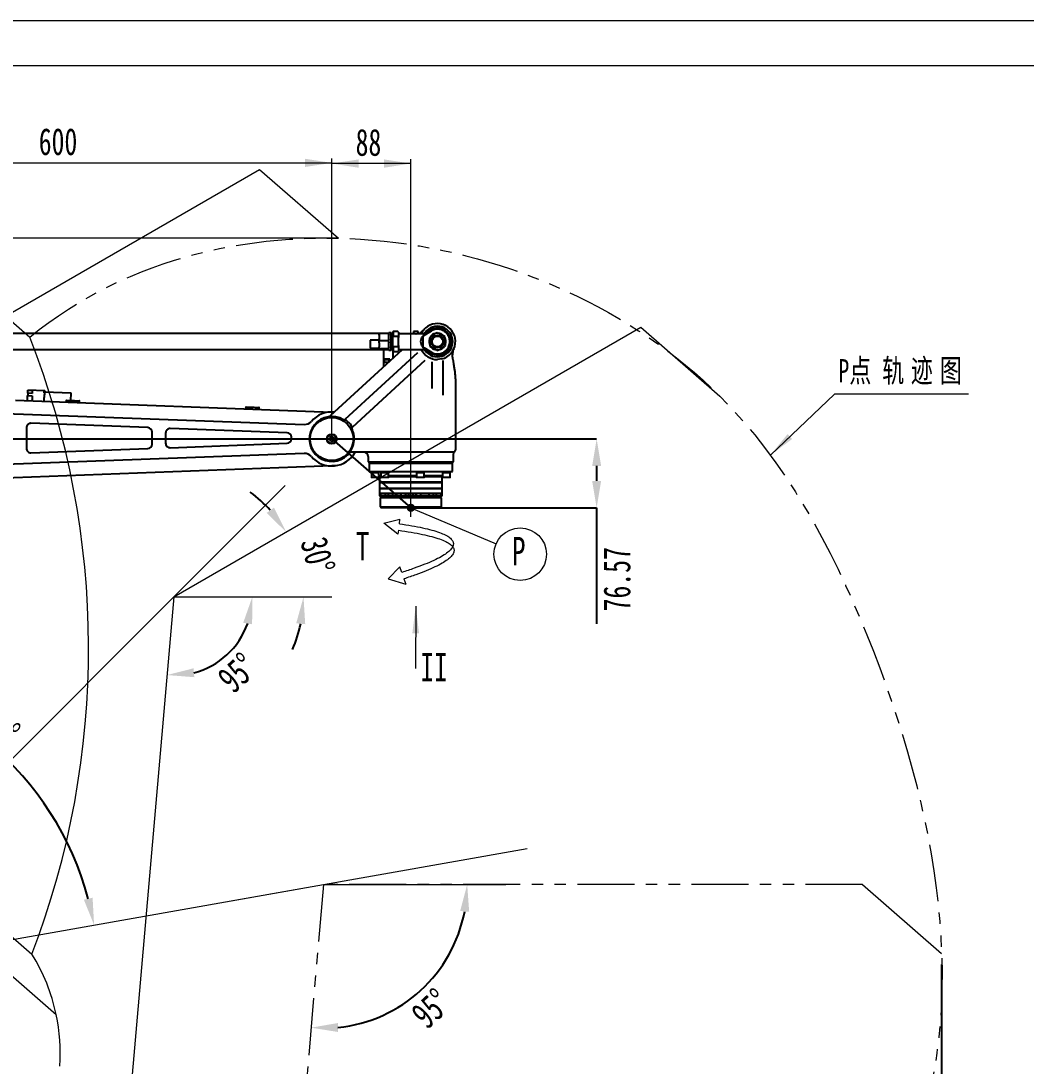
# Model space of a CAD drawing. Header units: millimetres. Extents: x 0 to 420, y 0 to 297.
# Drawn here: x 133.2 to 245.1, y 180.7 to 297 of the extents above; entities that cross this region are included whole.
import ezdxf

# ---------------------------------------------------------------- set-up
doc = ezdxf.new("R2010")
doc.units = ezdxf.units.MM
doc.header["$PDSIZE"] = -1
doc.linetypes.add('PHANTOM', pattern=[12.7, 6.35, -1.27, 1.27, -1.27, 1.27, -1.27])
doc.layers.get('0').update_dxf_attribs({"lineweight": 18})
for name, color, linetype, lineweight in [('双点划线层', 7, 'PHANTOM', 18), ('标注', 7, 'Continuous', 9), ('标注层', 7, 'Continuous', 15), ('细实线层', 7, 'Continuous', 18)]:
    doc.layers.add(name, color=color, linetype=linetype, lineweight=lineweight)
doc.styles.add('SLDTEXTSTYLE6', font='', dxfattribs={"width": 0.7})
doc.styles.get("Standard").update_dxf_attribs({"font": ''})
doc.styles.get('SLDTEXTSTYLE6').set_extended_font_data('宋体')
doc.styles.get('Standard').set_extended_font_data('宋体')
doc.dimstyles.new('2', dxfattribs={"dimscale": 2, "dimtxt": 2.5, "dimasz": 2.5, "dimexe": 1.25, "dimexo": 0.625, "dimtad": 1, "dimtih": 1, "dimtoh": 1, "dimdec": 0, "dimlfac": 10, "dimdsep": 46, "dimtxsty": 'Standard', "dimcen": 2.5, "dimdle": 5, "dimadec": 0, "dimazin": 0, "dimtfac": 1, "dimtdec": 0, "dimtmove": 0, "dimatfit": 3, "dimfxl": 1, "dimtolj": 1, "dimarcsym": 0})
doc.dimstyles.new('SLDDIMSTYLE0', dxfattribs={"dimtxt": 3, "dimasz": 3, "dimexe": 0, "dimexo": 0.0625, "dimgap": 0.75, "dimtad": 1, "dimdec": 4, "dimlfac": 10, "dimzin": 12, "dimdsep": 46, "dimtxsty": 'SLDTEXTSTYLE6', "dimcen": 0.09, "dimdle": 6, "dimazin": 3, "dimtfac": 1, "dimtdec": 3, "dimtofl": 0, "dimtmove": 0, "dimatfit": 3, "dimfxl": 1, "dimfrac": 2, "dimtolj": 1, "dimarcsym": 0})
doc.dimstyles.new('SLDDIMSTYLE1', dxfattribs={"dimtxt": 3, "dimasz": 3, "dimexe": 0, "dimexo": 0.0625, "dimgap": 0.75, "dimtad": 1, "dimdec": 4, "dimlfac": 10, "dimzin": 12, "dimdsep": 46, "dimtxsty": 'SLDTEXTSTYLE6', "dimcen": 0.09, "dimdle": 6, "dimazin": 3, "dimtfac": 1, "dimtdec": 3, "dimtofl": 0, "dimtmove": 0, "dimatfit": 3, "dimfxl": 1, "dimfrac": 2, "dimtolj": 1, "dimarcsym": 0})
doc.dimstyles.new('SLDDIMSTYLE2', dxfattribs={"dimtxt": 3, "dimasz": 3, "dimexe": 0, "dimexo": 0.0625, "dimgap": 0.75, "dimtad": 1, "dimlfac": 10, "dimrnd": 1e-09, "dimzin": 12, "dimdsep": 46, "dimtxsty": 'SLDTEXTSTYLE6', "dimcen": 0.09, "dimdle": 6, "dimadec": 0, "dimazin": 3, "dimtfac": 1, "dimtdec": 3, "dimtofl": 0, "dimtmove": 0, "dimatfit": 3, "dimfxl": 1, "dimfrac": 2, "dimtolj": 1, "dimarcsym": 0})
doc.dimstyles.new('SLDDIMSTYLE3', dxfattribs={"dimtxt": 3, "dimasz": 3, "dimexe": 0, "dimexo": 0.0625, "dimgap": 0.75, "dimtad": 1, "dimdec": 1, "dimlfac": 10, "dimrnd": 1e-09, "dimzin": 12, "dimdsep": 46, "dimtxsty": 'SLDTEXTSTYLE6', "dimcen": 0.09, "dimdle": 6, "dimadec": 0, "dimazin": 3, "dimtfac": 1, "dimtdec": 3, "dimtofl": 0, "dimtmove": 0, "dimatfit": 3, "dimfxl": 1, "dimfrac": 2, "dimtolj": 1, "dimarcsym": 0})
doc.dimstyles.new('SLDDIMSTYLE5', dxfattribs={"dimtxt": 3, "dimasz": 3, "dimexe": 0, "dimexo": 0.0625, "dimgap": 0.75, "dimtad": 1, "dimdec": 6, "dimlfac": 10, "dimrnd": 1e-09, "dimzin": 12, "dimdsep": 46, "dimtxsty": 'SLDTEXTSTYLE6', "dimcen": 0.09, "dimdle": 6, "dimadec": 0, "dimazin": 3, "dimtfac": 1, "dimtdec": 3, "dimtofl": 0, "dimtmove": 0, "dimatfit": 3, "dimfxl": 1, "dimfrac": 2, "dimtolj": 1, "dimarcsym": 0})

# ---------------------------------------------------------------- blocks, each defined once
blk = doc.blocks.new('*X5')
at = {"linetype": 'Continuous', "transparency": 16777216}
for points in [[(110.74, 214.68), (110.8, 215.68), (107.78, 215.36)], [(123.45, 210.43), (122.79, 209.69), (125.37, 208.07)]]:
    blk.add_hatch(color=0, dxfattribs=at).paths.add_polyline_path(points, flags=0)
at = {"color": 0, "linetype": 'Continuous', "lineweight": -2, "transparency": 16777216}
blk.add_arc((107.78, 190.48), 24.88, 51.9128, 83.0872, dxfattribs=at)
at = {"color": 0, "linetype": 'Continuous', "lineweight": 0, "transparency": 16777216, "insert": (116.47, 217.87), "char_height": 3, "width": 9.7819, "attachment_point": 1, "rotation": 337.5, "style": 'SLDTEXTSTYLE6'}
blk.add_mtext('45%%D', dxfattribs=at)
blk = doc.blocks.new('*X6')
at = {"linetype": 'Continuous', "transparency": 16777216}
for points in [[(161.34, 242.84), (160.53, 242.25), (162.7, 240.12)], [(163.82, 229.97), (164.82, 229.87), (164.63, 232.9)]]:
    blk.add_hatch(color=0, dxfattribs=at).paths.add_polyline_path(points, flags=0)
at = {"color": 0, "linetype": 'Continuous', "lineweight": -2, "transparency": 16777216}
for start, end in [(41.9337, 53.8675), (336.1325, 348.0663)]:
    blk.add_arc((150.2, 232.9), 14.43, start, end, dxfattribs=at)
at = {"color": 0, "linetype": 'Continuous', "lineweight": 0, "transparency": 16777216, "insert": (167.17, 239.81), "char_height": 3, "width": 8.1153, "attachment_point": 1, "rotation": 285, "style": 'SLDTEXTSTYLE6'}
blk.add_mtext('30%%D', dxfattribs=at)
blk = doc.blocks.new('*X7')
at = {"linetype": 'Continuous', "transparency": 16777216}
for points in [[(157.92, 230.03), (158.91, 229.86), (158.93, 232.9)], [(152.47, 223.97), (152.39, 224.96), (149.44, 224.21)]]:
    blk.add_hatch(color=0, dxfattribs=at).paths.add_polyline_path(points, flags=0)
at = {"color": 0, "linetype": 'Continuous', "lineweight": -2, "transparency": 16777216}
blk.add_arc((150.2, 232.9), 8.73, 284.7897, 340.2103, dxfattribs=at)
at = {"color": 0, "linetype": 'Continuous', "lineweight": 0, "transparency": 16777216, "insert": (154.8, 224.26), "char_height": 3, "width": 10.1045, "attachment_point": 1, "rotation": 42.5, "style": 'SLDTEXTSTYLE6'}
blk.add_mtext('95%%D', dxfattribs=at)
blk = doc.blocks.new('*X8')
at = {"linetype": 'Continuous', "transparency": 16777216}
for points in [[(196.76, 247.48), (197.76, 247.48), (197.26, 250.48)], [(196.76, 245.82), (197.76, 245.82), (197.26, 242.82)]]:
    blk.add_hatch(color=0, dxfattribs=at).paths.add_polyline_path(points, flags=0)
at = {"color": 0, "linetype": 'Continuous', "lineweight": -2, "transparency": 16777216}
for p, q in [((167.84, 250.48), (197.26, 250.48)), ((197.26, 247.48), (197.26, 245.82)), ((176.64, 242.82), (197.26, 242.82)), ((197.26, 242.82), (197.26, 229.92))]:
    blk.add_line(p, q, dxfattribs=at)
at = {"color": 0, "linetype": 'Continuous', "lineweight": 0, "transparency": 16777216, "insert": (198.01, 234.87), "char_height": 3, "width": 14.2894, "attachment_point": 2, "rotation": 90, "style": 'SLDTEXTSTYLE6'}
blk.add_mtext('76.57', dxfattribs=at)
blk = doc.blocks.new('*X9')
at = {"linetype": 'Continuous', "transparency": 16777216}
for points in [[(110.75, 223.91), (110.79, 224.9), (107.78, 224.54)], [(141.15, 199.43), (140.18, 199.21), (141.32, 196.39)]]:
    blk.add_hatch(color=0, dxfattribs=at).paths.add_polyline_path(points, flags=0)
at = {"color": 0, "linetype": 'Continuous', "lineweight": -2, "transparency": 16777216}
blk.add_arc((107.78, 190.48), 34.06, 15.0484, 84.9516, dxfattribs=at)
at = {"color": 0, "linetype": 'Continuous', "lineweight": 0, "transparency": 16777216, "insert": (130.34, 220.9), "char_height": 3, "width": 10.1259, "attachment_point": 1, "rotation": 320, "style": 'SLDTEXTSTYLE6'}
blk.add_mtext('80%%D', dxfattribs=at)
blk = doc.blocks.new('*X10')
at = {"linetype": 'Continuous', "transparency": 16777216}
for points in [[(182.07, 197.96), (183.07, 197.86), (182.85, 200.9)], [(168.47, 184.49), (168.47, 185.49), (165.47, 184.97)]]:
    blk.add_hatch(color=0, dxfattribs=at).paths.add_polyline_path(points, flags=0)
at = {"color": 0, "linetype": 'Continuous', "lineweight": -2, "transparency": 16777216}
blk.add_arc((166.86, 200.9), 15.99, 275.7682, 349.2318, dxfattribs=at)
at = {"color": 0, "linetype": 'Continuous', "lineweight": 0, "transparency": 16777216, "insert": (176.36, 186.9), "char_height": 3, "width": 10.1045, "attachment_point": 1, "rotation": 42.5, "style": 'SLDTEXTSTYLE6'}
blk.add_mtext('95%%D', dxfattribs=at)
blk = doc.blocks.new('*X12')
at = {"layer": '标注层', "transparency": 16777216}
for points in [[(55, 272.82), (54.54, 269.82), (55.47, 269.82)], [(55, 129.83), (55.47, 132.83), (54.54, 132.83)]]:
    blk.add_hatch(color=256, dxfattribs=at).paths.add_polyline_path(points, flags=0)
for p, q in [((168.54, 272.82), (54.5, 272.82)), ((55, 272.82), (55, 129.83)), ((72.28, 129.83), (54.5, 129.83))]:
    blk.add_line(p, q, dxfattribs=at)
at = {"layer": '标注层', "transparency": 16777216, "insert": (51.14, 196.09), "char_height": 3, "width": 17.0112, "attachment_point": 1, "rotation": 90, "style": 'SLDTEXTSTYLE6'}
blk.add_mtext('1429.9', dxfattribs=at)
blk = doc.blocks.new('*X13')
at = {"layer": '标注层', "transparency": 16777216}
for points in [[(107.78, 281.2), (110.78, 280.74), (110.78, 281.66)], [(167.78, 281.2), (164.78, 281.66), (164.78, 280.74)]]:
    blk.add_hatch(color=256, dxfattribs=at).paths.add_polyline_path(points, flags=0)
for p, q in [((107.78, 250.48), (107.78, 281.7)), ((167.78, 250.48), (167.78, 281.7)), ((107.78, 281.2), (167.78, 281.2))]:
    blk.add_line(p, q, dxfattribs=at)
at = {"layer": '标注层', "transparency": 16777216, "insert": (135.16, 285.07), "char_height": 3, "width": 8.4235, "attachment_point": 1, "style": 'SLDTEXTSTYLE6'}
blk.add_mtext('600', dxfattribs=at)
blk = doc.blocks.new('*X18')
at = {"layer": '标注层', "transparency": 16777216}
for points in [[(167.78, 281.13), (170.78, 280.66), (170.78, 281.59)], [(176.58, 281.13), (173.58, 281.59), (173.58, 280.66)]]:
    blk.add_hatch(color=256, dxfattribs=at).paths.add_polyline_path(points, flags=0)
for p, q in [((167.78, 250.48), (167.78, 281.63)), ((176.58, 245.42), (176.58, 281.63)), ((176.58, 281.13), (167.78, 281.13))]:
    blk.add_line(p, q, dxfattribs=at)
at = {"layer": '标注层', "transparency": 16777216, "insert": (170.43, 284.99), "char_height": 3, "width": 5.3966, "attachment_point": 1, "style": 'SLDTEXTSTYLE6'}
blk.add_mtext('88', dxfattribs=at)
blk = doc.blocks.new('SW_NOTE_0')
at = {"layer": '标注层', "color": 0}
blk.add_circle((2.69, -1.14), 2.92, dxfattribs=at)
at = {"layer": '标注层', "color": 0, "insert": (2.53, 0.78), "char_height": 3.17, "width": 2.7812, "attachment_point": 2, "style": 'SLDTEXTSTYLE6'}
blk.add_mtext('P', dxfattribs=at)
blk = doc.blocks.new('*X20')
at = {"linetype": 'Continuous', "lineweight": 0}
h = blk.add_hatch(color=0, dxfattribs=at)
edge = h.paths.add_edge_path(flags=0)
edge.add_arc((-9.48, 4.02), 0.462, 0, 360)
at = {"color": 0, "linetype": 'Continuous', "lineweight": 0}
for p in [(-9.48, 4.02), (0, 0)]:
    blk.add_line(p, (0, 0), dxfattribs=at)
blk = doc.blocks.new('SW_NOTE_1')
at = {"layer": '标注层', "color": 0, "insert": (0.53, 1.74), "char_height": 3.175, "width": 5.1651, "attachment_point": 1, "style": 'SLDTEXTSTYLE6'}
blk.add_mtext('II', dxfattribs=at)
blk = doc.blocks.new('*X22')
at = {"linetype": 'Continuous', "lineweight": 0}
blk.add_hatch(color=0, dxfattribs=at).paths.add_polyline_path([(0.01, 6.93), (0.38, 3.93), (-0.37, 3.93)], flags=0)
at = {"color": 0, "linetype": 'Continuous', "lineweight": 0}
for p in [(0.01, 6.93), (0, 0)]:
    blk.add_line(p, (0, 0), dxfattribs=at)
blk = doc.blocks.new('*X23')
at = {"layer": '标注层', "linetype": 'Continuous'}
blk.add_hatch(color=0, dxfattribs=at).paths.add_polyline_path([(-7.13, -6.79), (-5.21, -4.45), (-4.7, -4.99)], flags=0)
at = {"layer": '标注层', "color": 0, "linetype": 'Continuous'}
blk.add_line((-7.13, -6.79), (0, 0), dxfattribs=at)
at = {"layer": '标注层', "color": 0}
blk.add_line((0, 0), (0, 0), dxfattribs=at)
blk = doc.blocks.new('*X41')
at = {"layer": '标注层', "transparency": 16777216}
for points in [[(95.28, 119.71), (95.28, 118.04), (90.28, 118.88)], [(230.66, 119.71), (230.66, 118.04), (235.66, 118.88)]]:
    blk.add_hatch(color=0, dxfattribs=at).paths.add_polyline_path(points, flags=0)
at = {"layer": '标注层', "color": 0, "lineweight": -2, "transparency": 16777216}
for p, q in [((235.66, 191.99), (235.66, 116.38)), ((90.28, 173.43), (90.28, 116.38)), ((95.28, 118.88), (230.66, 118.88))]:
    blk.add_line(p, q, dxfattribs=at)
at = {"layer": '标注层', "color": 0, "transparency": 16777216, "insert": (162.97, 122.63), "char_height": 5, "width": 40.5028, "attachment_point": 5}
blk.add_mtext('1453.9', dxfattribs=at)

msp = doc.modelspace()

# ---------------------------------------------------------------- linework, layer by layer
at = {"color": 7, "linetype": 'Continuous', "lineweight": 0}
for p, q in [((150.20156471, 232.9044467), (202.1632117, 262.90451757)), ((202.1632117, 262.90451757), (210.9632117, 255.24741957)), ((176.57515784, 241.82094183), (176.57515784, 245.42094183)), ((150.20156471, 232.9044467), (162.58611949, 245.28900147)), ((173.56683024, 241.10319292), (175.3683883, 241.53965496)), ((175.14564811, 239.87029583), (173.56683024, 241.10319292)), ((175.2957861, 241.04214518), (175.3683883, 241.53965496)), ((175.19886669, 240.31378399), (175.14564811, 239.87029583)), ((175.3683883, 236.2466616), (174.04317938, 234.91319831)), ((175.5720647, 235.62406195), (175.3683883, 236.2466616)), ((174.04317938, 234.91319831), (176.01307278, 234.33995018)), ((175.80385945, 234.91319831), (176.01307278, 234.33995018)), ((107.77515784, 190.47803983), (150.20156471, 232.9044467)), ((150.20156471, 232.9044467), (145.27999093, 176.65060098)), ((150.20156471, 232.9044467), (167.77515784, 232.9044467)), ((156.36248434, 199.04529641), (189.52710198, 204.8931133)), ((107.77515784, 190.47803983), (166.86362302, 200.89693049)), ((125.59569618, 200.8053089), (134.39569618, 193.14821089)), ((166.86362302, 200.89693049), (187.1513964, 200.89693049)), ((128.29638446, 194.09643308), (137.09638446, 186.43933508))]:
    msp.add_line(p, q, dxfattribs=at)
at = {"color": 161, "linetype": 'Continuous', "lineweight": 25, "true_color": 0x67adff}
for p, q in [((173.04017082, 262.22168397), (126.04016796, 262.22168397)), ((173.06736246, 262.23297309), (173.04017082, 262.20803451)), ((173.04017082, 262.22168397), (173.04017082, 261.47843789)), ((173.04017082, 262.02093553), (173.04017082, 262.20803451)), ((174.09297362, 262.23297309), (173.06736246, 262.23297309)), ((174.09297362, 262.23297309), (174.12016526, 262.02093553)), ((174.37017098, 262.29667853), (174.12016526, 262.29667853)), ((174.12016526, 260.34667682), (174.12016526, 262.29667853)), ((174.37017098, 260.34667682), (174.37017098, 262.29667853)), ((174.54084888, 261.92168187), (174.37017098, 261.92168187)), ((174.59085122, 262.4209423), (174.54084888, 262.37094592)), ((174.54084888, 262.37094592), (174.54084888, 261.76815223)), ((174.54084888, 261.76815223), (174.59085122, 261.87546443)), ((174.54084888, 261.76815223), (174.54084888, 260.87372493)), ((175.14084712, 262.4209423), (174.59085122, 262.4209423)), ((174.59085122, 262.4209423), (174.59085122, 261.87546443)), ((175.14084712, 261.87546443), (174.59085122, 261.87546443)), ((175.19084946, 262.37094592), (175.19084946, 261.76815223)), ((175.19084946, 260.87372493), (175.19084946, 261.76815223)), ((176.89086333, 262.19594668), (175.24084583, 262.19594668)), ((176.89085141, 262.44594049), (176.89085141, 262.19593476)), ((177.14085117, 262.44594049), (176.89085141, 262.44594049)), ((177.39085093, 262.44594049), (177.14085117, 262.44594049)), ((177.86975041, 262.19594668), (177.38742963, 262.19594668)), ((177.39085093, 262.19496917), (177.39085093, 262.44594049)), ((177.94084683, 261.96952056), (177.86975041, 261.88241433)), ((178.00438539, 262.00100373), (177.94084683, 261.96952056)), ((177.94084683, 260.6723566), (177.94084683, 261.96952056)), ((178.86765734, 262.66139935), (178.00438539, 262.22784709)), ((178.00438539, 262.00100373), (178.86765734, 262.51961183)), ((178.08734909, 262.69995164), (178.10763255, 262.71990727)), ((178.10763255, 262.71990727), (178.18548814, 262.79164742)), ((178.63674894, 261.75176095), (178.65728274, 261.49213504)), ((178.85133162, 261.89935397), (179.24732104, 262.17173528)), ((179.46190372, 262.3193283), (179.24732104, 262.17173528)), ((179.69701425, 262.20729541), (180.13088838, 262.00053882)), ((180.3659989, 261.88850593), (180.13088838, 262.00053882)), ((172.04016582, 261.47843789), (172.04016582, 260.56616496)), ((173.04017082, 261.47843789), (172.04016582, 261.47843789)), ((172.04016582, 260.56616496), (173.04017082, 260.56616496)), ((173.06736246, 261.41759347), (173.04017082, 261.62963103)), ((173.04017082, 261.1806054), (173.04017082, 261.62963103)), ((173.04017082, 261.1806054), (173.04017082, 260.7432742)), ((173.06736246, 260.50629806), (173.04017082, 260.7432742)), ((173.04017082, 260.48135947), (173.04017082, 260.7432742)), ((173.04017082, 260.56616496), (173.04017082, 260.4216833)), ((174.09297362, 261.41759347), (173.06736246, 261.41759347)), ((174.09297362, 261.41759347), (174.12016526, 261.1806054)), ((174.37017098, 260.7216854), (174.54084888, 260.7216854)), ((174.59085122, 260.76641273), (174.54084888, 260.87372493)), ((174.54084888, 260.87372493), (174.54084888, 260.27094316)), ((174.59085122, 260.76641273), (175.14084712, 260.76641273)), ((174.59085122, 260.76641273), (174.59085122, 260.22094678)), ((175.19084946, 260.87372493), (175.19084946, 260.27094316)), ((177.86975041, 260.75947474), (177.94084683, 260.6723566)), ((177.94084683, 260.6723566), (178.00438539, 260.64088534)), ((178.00438539, 260.64088534), (178.86765734, 260.12226533)), ((178.69516746, 261.01300906), (178.65728274, 261.49213504)), ((178.7156953, 260.75338315), (178.95080582, 260.64135026)), ((179.38468591, 260.43459367), (178.95080582, 260.64135026)), ((180.23036257, 260.74252318), (179.83437911, 260.4701538)), ((180.3865327, 261.62886809), (180.42441741, 261.14975404)), ((180.44494525, 260.89011621), (180.42441741, 261.14975404)), ((126.04016796, 260.4216833), (173.04017082, 260.4216833)), ((167.63924495, 253.07256173), (175.64014331, 260.44594239)), ((169.26485435, 252.66683291), (177.33702198, 260.10589789)), ((173.06736246, 260.41038226), (173.04017082, 260.43533277)), ((174.09297362, 260.50629806), (173.06736246, 260.50629806)), ((174.09297362, 260.41038226), (173.06736246, 260.41038226)), ((173.57515827, 259.37093686), (173.57515827, 260.41038226)), ((173.7751557, 259.37093686), (173.57515827, 259.37093686)), ((173.57515827, 259.02093839), (173.57515827, 259.37093686)), ((174.17515651, 259.37093686), (173.7751557, 259.37093686)), ((174.09297362, 260.50629806), (174.12016526, 260.48135947)), ((174.12016526, 260.34667682), (174.37017098, 260.34667682)), ((174.22515884, 259.37093686), (174.17515651, 259.37093686)), ((174.22515884, 259.37093686), (174.22515884, 259.14193582)), ((174.54084888, 260.27094316), (174.59085122, 260.22094678)), ((174.57515732, 260.23663472), (174.57515732, 259.46448039)), ((174.59085122, 260.22094678), (175.14084712, 260.22094678)), ((175.24084583, 260.44594239), (177.86975041, 260.44594239)), ((178.00438539, 260.41403007), (178.86765734, 259.98048972)), ((180.01551167, 259.37808942), (179.54085008, 259.31736421)), ((179.61979643, 260.32256078), (179.83437911, 260.4701538)), ((178.15023795, 259.22346305), (170.07807032, 251.78439807)), ((173.62516061, 259.02093839), (173.57515827, 259.02093839)), ((173.57515827, 258.54292106), (173.57515827, 258.97094201)), ((173.7751557, 258.97094201), (173.57515827, 258.97094201)), ((173.62516061, 259.27094411), (173.62516061, 258.97094201)), ((174.17515651, 259.27094411), (173.62516061, 259.27094411)), ((174.03960958, 258.97094201), (173.7751557, 258.97094201)), ((174.17515651, 259.09586143), (174.17515651, 259.27094411)), ((178.94084588, 256.09272908), (178.94084588, 259.06362723)), ((180.14084831, 259.2086811), (180.14084831, 255.36561202)), ((181.54084817, 257.16341924), (181.54084817, 249.2159028)), ((133.93275872, 255.57525348), (133.94484356, 255.90002727)), ((133.94530848, 255.9125204), (133.94484356, 255.90002727)), ((133.94484356, 255.90002727), (134.44449738, 255.88144254)), ((135.84399358, 255.84187697), (133.94530848, 255.9125204)), ((132.55255357, 254.78853177), (167.76622668, 253.47837399)), ((133.90162126, 254.73833274), (133.92299846, 255.31293344)), ((133.92299846, 255.31293344), (134.42265228, 255.29434871)), ((134.43241254, 255.55666875), (133.93275872, 255.57525348)), ((135.83046928, 255.47840785), (135.83934442, 255.71696948)), ((135.83934442, 255.71696948), (138.71235684, 255.61007451)), ((138.20422426, 254.72835492), (138.20050493, 254.62842177)), ((138.73641029, 255.58415841), (138.70573774, 254.75973081)), ((116.10456542, 253.89944505), (164.70885411, 252.09108781)), ((139.69946936, 254.57265567), (139.70318571, 254.67258882)), ((158.19039479, 253.98475121), (158.18667546, 253.88481807)), ((159.68564287, 253.82905196), (159.68935624, 253.92898511)), ((133.77515808, 251.72236156), (133.77515808, 249.43385314)), ((147.29374782, 251.7383356), (134.29374829, 252.22201537)), ((147.77515665, 249.91753291), (147.77515665, 251.23868178)), ((162.79374495, 251.16164874), (149.79374543, 251.64532851)), ((107.77515784, 250.47803983), (167.77515784, 250.47803983)), ((149.27515522, 251.1456747), (149.27515522, 250.01055192)), ((163.27515975, 250.49421977), (163.27515975, 250.66199492)), ((167.54840747, 250.65233897), (167.51083866, 250.3688116)), ((167.51083866, 250.3688116), (167.73758665, 250.1945157)), ((167.81272427, 250.76155852), (167.54840747, 250.65233897)), ((167.73758665, 250.1945157), (168.00190941, 250.30374717)), ((167.77515784, 250.47803983), (176.57515784, 242.82094183)), ((168.03947822, 250.58726262), (167.81272427, 250.76155852)), ((168.00190941, 250.30374717), (168.03947822, 250.58726262)), ((134.29374829, 248.93419932), (147.29374782, 249.4178791)), ((149.79374543, 249.5108981), (162.79374495, 249.99456595)), ((179.54085008, 249.01590537), (169.90289823, 249.01590537)), ((181.34085074, 249.01590537), (179.54085008, 249.01590537)), ((164.70885411, 248.86499833), (116.10456542, 247.05662917)), ((171.82515994, 248.51589393), (171.82515994, 247.9209442)), ((171.82515994, 247.9209442), (171.92515865, 247.82093953)), ((171.82515994, 247.9209442), (176.57515541, 247.9209442)), ((171.97515503, 247.82093953), (171.92515865, 247.77094316)), ((176.57515541, 247.82093953), (171.92515865, 247.82093953)), ((171.92515865, 247.77094316), (171.92515865, 246.87093686)), ((171.92515865, 247.77094316), (181.22515813, 247.77094316)), ((176.57515541, 247.9209442), (181.32515684, 247.9209442)), ((181.22515813, 247.82093953), (176.57515541, 247.82093953)), ((181.22515813, 247.77094316), (181.17515579, 247.82093953)), ((181.22515813, 247.82093953), (181.32515684, 247.9209442)), ((181.22515813, 246.87093686), (181.22515813, 247.77094316)), ((181.32515684, 247.9209442), (181.32515684, 248.7013955)), ((167.76622668, 247.47771214), (117.55905584, 245.60970258)), ((168.19015876, 247.47803401), (167.77515546, 247.47803401)), ((168.20016042, 247.48803567), (168.20016042, 247.50830125)), ((171.92515865, 246.87093686), (171.97515503, 246.82094049)), ((171.92515865, 246.87093686), (181.22515813, 246.87093686)), ((173.32246438, 246.82094049), (171.97515503, 246.82094049)), ((172.18986288, 246.69743966), (172.18986288, 246.2074418)), ((172.97516004, 246.69743966), (172.18986288, 246.69743966)), ((172.23467365, 246.82094049), (172.23467365, 246.69743966)), ((172.97516004, 246.78094577), (172.97516004, 246.42094563)), ((173.25102225, 246.69743966), (173.25102225, 246.2074418)), ((174.10102025, 246.69743966), (173.25102225, 246.69743966)), ((173.29583302, 246.82094049), (173.29583302, 246.69743966)), ((181.17515579, 246.82094049), (173.32246438, 246.82094049)), ((174.05620948, 246.69743966), (174.05620948, 246.82094049)), ((174.10102025, 246.2074418), (174.10102025, 246.69743966)), ((177.21131578, 246.69743966), (177.21131578, 246.2074418)), ((178.06131378, 246.69743966), (177.21131578, 246.69743966)), ((177.25612656, 246.82094049), (177.25612656, 246.69743966)), ((178.01650301, 246.69743966), (178.01650301, 246.82094049)), ((178.06131378, 246.2074418), (178.06131378, 246.69743966)), ((180.1104559, 246.69743966), (180.1104559, 246.2074418)), ((180.9604539, 246.69743966), (180.1104559, 246.69743966)), ((180.15526668, 246.82094049), (180.15526668, 246.69743966)), ((180.91564313, 246.69743966), (180.91564313, 246.82094049)), ((180.9604539, 246.2074418), (180.9604539, 246.69743966)), ((181.17515579, 246.82094049), (181.22515813, 246.87093686)), ((173.02985922, 246.19744014), (172.19986454, 246.19744014)), ((172.97516004, 246.42094563), (173.07515875, 246.32094096)), ((172.97516004, 246.42094563), (173.25102225, 246.42094563)), ((173.03986088, 246.2074418), (173.03986088, 246.35623883)), ((173.07515875, 246.32094096), (173.07515875, 245.70094537)), ((173.07515875, 246.32094096), (173.25102225, 246.32094096)), ((173.07515875, 245.70094537), (173.10515777, 245.67094039)), ((173.07515875, 245.70094537), (180.07515803, 245.70094537)), ((173.10515777, 245.67094039), (173.07515875, 245.64094733)), ((173.07515875, 245.64094733), (173.07515875, 245.01344155)), ((173.07515875, 245.64094733), (180.07515803, 245.64094733)), ((173.10515777, 245.67094039), (180.04515902, 245.67094039)), ((173.31661716, 246.19744014), (173.26101795, 246.19744014)), ((174.09101859, 246.19744014), (173.31661716, 246.19744014)), ((174.10102025, 246.42094563), (177.21131578, 246.42094563)), ((174.10102025, 246.32094096), (177.21131578, 246.32094096)), ((177.63631478, 246.19744014), (177.22131744, 246.19744014)), ((178.05131808, 246.19744014), (177.63631478, 246.19744014)), ((178.06131378, 246.42094563), (180.1104559, 246.42094563)), ((178.06131378, 246.32094096), (180.07515803, 246.32094096)), ((180.04515902, 245.67094039), (180.07515803, 245.70094537)), ((180.07515803, 245.64094733), (180.04515902, 245.67094039)), ((180.07515803, 246.32094096), (180.1104559, 246.35623883)), ((180.07515803, 245.70094537), (180.07515803, 246.32094096)), ((180.07515803, 245.01344155), (180.07515803, 245.64094733)), ((180.89485303, 246.19744014), (180.1204516, 246.19744014)), ((180.95045224, 246.19744014), (180.89485303, 246.19744014)), ((173.07515875, 245.01344155), (173.10515777, 244.98343657)), ((173.07515875, 245.01344155), (180.07515803, 245.01344155)), ((173.10515777, 244.98343657), (173.07515875, 244.95344352)), ((173.07515875, 244.95344352), (173.07515875, 244.45594739)), ((173.07515875, 244.95344352), (180.07515803, 244.95344352)), ((173.07515875, 244.45594739), (173.1101586, 244.42094754)), ((173.07515875, 244.45594739), (180.07515803, 244.45594739)), ((173.10015694, 244.42094754), (173.10015694, 244.14093684)), ((173.11099902, 244.42094754), (173.10015694, 244.42094754)), ((173.10515777, 244.98343657), (180.04515902, 244.98343657)), ((173.11099902, 244.42094754), (173.20925132, 244.42094754)), ((173.20919767, 244.42094754), (173.20919767, 244.14093684)), ((173.2488288, 244.42094754), (173.20925132, 244.42094754)), ((173.2488288, 244.42094754), (174.07156363, 244.42094754)), ((173.75919357, 244.14093684), (173.75919357, 244.42094754)), ((174.03741613, 244.42094754), (174.03741613, 244.14093684)), ((174.17969838, 244.42094754), (174.07156363, 244.42094754)), ((174.17969838, 244.42094754), (175.60471431, 244.42094754)), ((174.58741799, 244.14093684), (174.58741799, 244.42094754)), ((174.72711936, 244.42094754), (174.72930685, 244.419672)), ((175.195743, 244.42094754), (175.19793645, 244.419672)), ((175.471939, 244.42094754), (175.471939, 244.14093684)), ((175.75242654, 244.42094754), (175.60471431, 244.42094754)), ((175.75242654, 244.42094754), (176.49869457, 244.42094754)), ((176.0219349, 244.14093684), (176.0219349, 244.42094754)), ((176.30015746, 244.42094754), (176.30015746, 244.14093684)), ((176.65162221, 244.42094754), (176.49869457, 244.42094754)), ((176.65162221, 244.42094754), (177.39789024, 244.42094754)), ((176.85015932, 244.14093684), (176.85015932, 244.42094754)), ((177.12837592, 244.42094754), (177.12837592, 244.14093684)), ((177.54560247, 244.42094754), (177.39789024, 244.42094754)), ((177.54560247, 244.42094754), (178.9706184, 244.42094754)), ((177.67837778, 244.14093684), (177.67837778, 244.42094754)), ((177.95238033, 244.419672), (177.95456782, 244.42094754)), ((178.42100993, 244.419672), (178.42319742, 244.42094754)), ((178.56289879, 244.42094754), (178.56289879, 244.14093684)), ((179.07875315, 244.42094754), (178.9706184, 244.42094754)), ((179.07875315, 244.42094754), (179.90148798, 244.42094754)), ((179.11290065, 244.14093684), (179.11290065, 244.42094754)), ((179.39112321, 244.42094754), (179.39112321, 244.14093684)), ((179.94106546, 244.42094754), (179.90148798, 244.42094754)), ((179.94106546, 244.42094754), (180.0393118, 244.42094754)), ((179.94111911, 244.14093684), (179.94111911, 244.42094754)), ((180.05015985, 244.42094754), (180.0393118, 244.42094754)), ((180.04015819, 244.42094754), (180.07515803, 244.45594739)), ((180.04515902, 244.98343657), (180.07515803, 245.01344155)), ((180.07515803, 244.95344352), (180.04515902, 244.98343657)), ((180.05015985, 244.14093684), (180.05015985, 244.42094754)), ((180.07515803, 244.45594739), (180.07515803, 244.95344352)), ((173.10015694, 244.14093684), (173.12016026, 244.12094544)), ((173.10015694, 244.14093684), (173.20919767, 244.14093684)), ((173.12016026, 244.12094544), (173.22919503, 244.12094544)), ((173.27515617, 244.02094077), (173.17515746, 243.9209361)), ((173.17515746, 243.9209361), (173.17515746, 242.92093705)), ((176.57515541, 243.9209361), (173.17515746, 243.9209361)), ((173.20919767, 244.14093684), (173.22919503, 244.12094544)), ((173.20919767, 244.14093684), (173.75919357, 244.14093684)), ((173.22919503, 244.12094544), (173.73919621, 244.12094544)), ((173.27515617, 244.02094077), (176.57515541, 244.02094077)), ((173.67515698, 244.12094544), (173.72515932, 244.07093715)), ((174.55990449, 244.07093715), (173.72515932, 244.07093715)), ((173.73919621, 244.12094544), (173.75919357, 244.14093684)), ((174.05741349, 244.12094544), (173.73919621, 244.12094544)), ((174.03741613, 244.14093684), (174.05741349, 244.12094544)), ((174.03741613, 244.14093684), (174.58741799, 244.14093684)), ((174.05741349, 244.12094544), (174.56741467, 244.12094544)), ((174.32515756, 244.07093715), (174.37515989, 244.02094077)), ((179.42515746, 244.07093715), (174.55990449, 244.07093715)), ((174.56741467, 244.12094544), (174.58741799, 244.14093684)), ((175.49193636, 244.12094544), (174.56741467, 244.12094544)), ((175.471939, 244.14093684), (175.49193636, 244.12094544)), ((175.471939, 244.14093684), (176.0219349, 244.14093684)), ((175.49193636, 244.12094544), (176.00193754, 244.12094544)), ((176.00193754, 244.12094544), (176.0219349, 244.14093684)), ((176.32016078, 244.12094544), (176.00193754, 244.12094544)), ((176.30015746, 244.14093684), (176.32016078, 244.12094544)), ((176.30015746, 244.14093684), (176.85015932, 244.14093684)), ((176.32016078, 244.12094544), (176.830156, 244.12094544)), ((176.57515541, 244.02094077), (179.87516061, 244.02094077)), ((179.97515932, 243.9209361), (176.57515541, 243.9209361)), ((176.830156, 244.12094544), (176.85015932, 244.14093684)), ((177.14837924, 244.12094544), (176.830156, 244.12094544)), ((177.12837592, 244.14093684), (177.14837924, 244.12094544)), ((177.12837592, 244.14093684), (177.67837778, 244.14093684)), ((177.14837924, 244.12094544), (177.65838042, 244.12094544)), ((177.65838042, 244.12094544), (177.67837778, 244.14093684)), ((178.58290211, 244.12094544), (177.65838042, 244.12094544)), ((178.56289879, 244.14093684), (178.58290211, 244.12094544)), ((178.56289879, 244.14093684), (179.11290065, 244.14093684)), ((178.58290211, 244.12094544), (179.09289733, 244.12094544)), ((178.77515689, 244.02094077), (178.82515923, 244.07093715)), ((179.09289733, 244.12094544), (179.11290065, 244.14093684)), ((179.41112057, 244.12094544), (179.09289733, 244.12094544)), ((179.39112321, 244.14093684), (179.41112057, 244.12094544)), ((179.39112321, 244.14093684), (179.94111911, 244.14093684)), ((179.41112057, 244.12094544), (179.92112175, 244.12094544)), ((179.42515746, 244.07093715), (179.4751598, 244.12094544)), ((179.97515932, 243.9209361), (179.87516061, 244.02094077)), ((179.92112175, 244.12094544), (179.94111911, 244.14093684)), ((179.92112175, 244.12094544), (180.03015653, 244.12094544)), ((179.94111911, 244.14093684), (180.05015985, 244.14093684)), ((179.97515932, 242.92093705), (179.97515932, 243.9209361)), ((180.03015653, 244.12094544), (180.05015985, 244.14093684)), ((173.17515746, 242.92093705), (173.27515617, 242.8209443)), ((173.17515746, 242.92093705), (179.97515932, 242.92093705)), ((179.87516061, 242.8209443), (173.27515617, 242.8209443)), ((179.87516061, 242.8209443), (179.97515932, 242.92093705))]:
    msp.add_line(p, q, dxfattribs=at)
for points in [[(134.44449738, 255.88144254), (134.44385365, 255.86419295), (134.44294468, 255.83974313), (134.44177643, 255.80829572), (134.44035486, 255.77008914), (134.43869189, 255.72544526), (134.4368054, 255.67470979), (134.43470732, 255.61829995), (134.43241254, 255.55666875)], [(133.93275872, 255.57525348), (133.9316471, 255.54539155), (133.93050269, 255.51457595), (133.92932251, 255.4828782), (133.92811254, 255.45034598), (133.92687276, 255.41701507), (133.92560616, 255.38296889), (133.92431274, 255.34825515), (133.92299846, 255.31293344)], [(134.42265228, 255.29434871), (134.41971973, 255.21546792), (134.41670969, 255.13460826), (134.41365198, 255.05242538), (134.41057042, 254.96957492), (134.40748588, 254.88671254), (134.40442816, 254.80452966), (134.4014211, 254.72367), (134.40127507, 254.71974801)], [(135.86339787, 255.69105338), (135.85922256, 255.69554757), (135.85517243, 255.69991063), (135.85137263, 255.70401143), (135.84793941, 255.70770692), (135.84497407, 255.71090173), (135.84256903, 255.71348857), (135.84079579, 255.71540784), (135.83971098, 255.71657609), (135.83934442, 255.71696948)], [(135.84306375, 255.81689071), (135.84346906, 255.82779836), (135.84376112, 255.83560657), (135.84393397, 255.84031533), (135.84399358, 255.84187697)], [(138.25604752, 254.77645587), (138.27358619, 254.77581214), (138.32532302, 254.77388095), (138.40866223, 254.77078151), (138.51942256, 254.76665687), (138.65205482, 254.76173352), (138.79990712, 254.75622605), (138.95556465, 254.75043248), (139.11122218, 254.74463891), (139.25907448, 254.73914336), (139.39170674, 254.7342081), (139.50246707, 254.73008346), (139.58580628, 254.72698401), (139.63754312, 254.72506474), (139.65508178, 254.72440909)], [(158.24222103, 254.03286408), (158.25975672, 254.03220843), (158.31149355, 254.03027724), (158.39483276, 254.0271778), (158.50559607, 254.02306508), (158.63822833, 254.01812982), (158.78607765, 254.01262235), (158.94173518, 254.00682878), (159.09739271, 254.00104712), (159.24524203, 253.99553966), (159.37788025, 253.99060439), (159.4886376, 253.98647975), (159.57197681, 253.98338031), (159.62371365, 253.98146104), (159.64125529, 253.98080539)]]:
    msp.add_lwpolyline(points, dxfattribs=at)
for centre, radius in [((179.54084848, 261.32094183), 0.67857143), ((179.54084848, 261.32094183), 0.6), ((167.77515784, 250.47803983), 2.4), ((167.77515784, 250.47803983), 0.55), ((167.77515784, 250.47803983), 0.5)]:
    msp.add_circle(centre, radius, dxfattribs=at)
for centre, radius, start, end in [((179.54084848, 261.32094183), 1.7, 0, 144.7387411675), ((179.54084848, 261.32094183), 2, 283.7291326754, 132.6627221231), ((175.14084848, 262.37094183), 0.05, 0, 90), ((175.24084848, 262.24594183), 0.05, 180, 270), ((178.54084848, 261.32094183), 0.875, 140.0827650934, 219.9172349066), ((179.54084848, 261.32094183), 2.00358059, 136.5064241965, 154.1053273023), ((177.86974783, 262.49594183), 0.3, 270.0000008538, 296.6662559392), ((179.54084848, 261.32094183), 0.9, 140.0076276224, 169.034812723), ((179.54084848, 261.32094183), 0.93480188, 105.5224767589, 144.4173546969), ((179.54084848, 261.32094183), 0.91833285, 105.7811166237, 140.264433482), ((179.54084848, 261.32094183), 1.5, 90, 116.6662542317), ((179.54084848, 261.32094183), 0.9, 80.0076276224, 109.034812723), ((179.54084848, 261.32094183), 1.5, 270, 90), ((179.54084848, 261.32094183), 0.93480188, 43.5043137204, 84.177457588), ((179.54084848, 261.32094183), 0.91833285, 48.8459068486, 83.3233206666), ((179.54084848, 261.32094183), 0.9, 20.0076276224, 49.034812723), ((179.54084848, 261.32094183), 0.93480188, 344.8929650694, 25.5148741348), ((179.54084848, 261.32094183), 1.7, 215.2612588325, 0), ((179.54084848, 261.32094183), 0.93480188, 163.7259711415, 206.2051708104), ((179.54084848, 261.32094183), 0.91833285, 167.5068183705, 200.9771235604), ((179.54084848, 261.32094183), 0.9, 200.0076276224, 229.034812723), ((179.54084848, 261.32094183), 0.93480188, 224.1379604556, 263.642459933), ((179.54084848, 261.32094183), 0.91833285, 228.8257525579, 263.0727106891), ((179.54084848, 261.32094183), 0.93480188, 285.3976780909, 323.9552401304), ((179.54084848, 261.32094183), 0.91833285, 286.5918394035, 320.8702846803), ((179.54084848, 261.32094183), 0.9, 320.0076276224, 349.034812723), ((179.54084848, 261.32094183), 0.91833285, 347.7059893142, 21.1547334184), ((175.14084848, 260.27094183), 0.05, 270, 359.9999999999), ((175.24084848, 260.39594183), 0.05, 90, 180), ((179.54084848, 261.32094183), 2.00358059, 205.8946726977, 270), ((177.86974783, 260.14594183), 0.3, 63.3337457684, 90), ((179.54084848, 261.32094183), 1.5, 243.3337457684, 270), ((179.54084848, 261.32094183), 0.9, 260.0076276224, 289.034812723), ((138.25418973, 254.72649603), 0.05, 87.8692452192, 177.8692452193), ((138.71142848, 255.58508949), 0.025, 357.8692452191, 87.8692452192), ((139.65322174, 254.67444387), 0.05, 357.8692452192, 87.8692452191), ((138.15054086, 254.63028318), 0.05, 267.8692452192, 357.8692452191), ((139.74943459, 254.570795), 0.05, 177.8692452194, 267.8692452192), ((158.13671247, 253.88668088), 0.05, 267.8692452192, 357.8692452191), ((158.24036134, 253.98289372), 0.05, 87.8692452193, 177.8692452193), ((159.63939335, 253.93084156), 0.05, 357.8692452192, 87.8692452192), ((159.7356062, 253.82719269), 0.05, 177.8692452191, 267.8692452193), ((164.74603251, 253.09039503), 1, 267.8692452192, 319.2251089164), ((167.77515784, 250.47803983), 2.5, 58.5792934968, 26.7461507493), ((167.77515784, 250.47803983), 3, 84.4730370189, 139.2251089164), ((167.30040382, 253.44023641), 0.5, 279.1054123612, 312.6627221231), ((167.78481411, 253.97802651), 0.5, 267.8692452192, 269.8419245816), ((169.12931807, 252.81390157), 0.2, 259.2411957695, 312.6627221231), ((167.77515784, 250.47803983), 2.63755002, 34.1430978689, 51.1823463772), ((134.27515784, 251.72235977), 0.5, 87.8692452192, 180), ((147.27515784, 251.23868385), 0.5, 0, 87.8692452192), ((149.77515784, 251.14566925), 0.5, 87.8692452192, 180), ((170.21360827, 251.63733251), 0.2, 132.6627221231, 205.427436866), ((162.77515784, 250.66199333), 0.5, 0, 87.8692452192), ((162.77515784, 250.4942247), 0.5, 272.1307547808, 0), ((134.27515784, 249.43385826), 0.5, 180, 272.1307547808), ((147.27515784, 249.91753418), 0.5, 272.1307547808, 0), ((149.77515784, 250.01054878), 0.5, 180, 272.1307547808), ((167.77515784, 250.47803983), 3, 220.7748910836, 330.8314732142), ((169.90290074, 248.81589959), 0.2, 90, 142.0039247036), ((171.32515784, 248.51589959), 0.5, 0, 90), ((181.34084848, 249.21589959), 0.2, 270, 0), ((164.74603251, 247.86568462), 1, 40.7748910836, 92.1307547808), ((167.78481411, 246.97805315), 0.5, 90.1580754184, 92.1307547808), ((168.19015784, 247.48803983), 0.01, 270, 0.0000000003), ((172.93515784, 246.78094183), 0.04, 360, 90), ((172.19986195, 246.20744183), 0.01, 179.9999999998, 270), ((173.02986195, 246.20744183), 0.01, 270, 0.0000000003), ((173.26102004, 246.20744183), 0.01, 179.9999999998, 270), ((174.09102004, 246.20744183), 0.01, 270, 0.0000000003), ((177.22131593, 246.20744183), 0.01, 179.9999999998, 270), ((178.05131593, 246.20744183), 0.01, 270, 0.0000000003), ((180.12045373, 246.20744183), 0.01, 180.0000000002, 270), ((180.95045373, 246.20744183), 0.01, 270, 0.0000000003)]:
    msp.add_arc(centre, radius, start, end, dxfattribs=at)
at = {"color": 7, "linetype": 'Continuous', "lineweight": 0}
for centre, radius, start, end in [((45.70414301, 227.18948577), 95, 339.0023775543, 21.3774700484), ((116.70888898, 182.13028168), 20.83789608, 11.9342615132, 31.920685241), ((116.70888898, 182.13028168), 20.83789608, 356.0511241888, 11.9342615132)]:
    msp.add_arc(centre, radius, start, end, dxfattribs=at)
at = {"color": 161, "linetype": 'Continuous', "lineweight": 25, "true_color": 0x67adff}
for centre, major_axis, ratio, start_param, end_param in [((172.61486195, 246.31154574), (-0.09909751, 4.37506618), 0.0838948622, 1.4521999657, 1.4805779697), ((172.61486195, 247.06236288), (-0.09909751, 4.37506618), 0.0838948622, 1.6241051299, 1.6524021991), ((173.67602004, 246.31154574), (-0.36741713, 4.37506638), 0.0223335816, 1.4522246581, 1.4806026621), ((173.67602004, 246.31154574), (-0.24160239, 2.87691129), 0.0223335816, 1.390919035, 1.4343799154), ((173.67602004, 247.06236288), (-0.36741713, 4.37506638), 0.0223335816, 1.6241298223, 1.6524268915), ((177.63631593, 246.31154574), (-0.26984647, 4.3750429), 0.061214589, 4.7969314664, 4.8253094704), ((177.63631593, 247.06236288), (-0.26984647, 4.3750429), 0.061214589, 4.625107237, 4.6534043062)]:
    msp.add_ellipse(centre, major_axis=major_axis, ratio=ratio, start_param=start_param, end_param=end_param, dxfattribs=at)
for points, knots in [([(173.04017082, 262.02093553), (173.04061483, 262.02591102), (173.0469395, 262.09678359), (173.05752246, 262.16735553), (173.06736246, 262.23297309)], [0, 0, 0, 0, 0.01500978718, 0.21380429603, 0.21380429603, 0.21380429603, 0.21380429603]), ([(174.12016526, 262.20803451), (174.11973663, 262.20859882), (174.11340473, 262.21693497), (174.1028313, 262.22523496), (174.09297362, 262.23297309)], [0, 0, 0, 0, 0.00250331529, 0.036979549445, 0.036979549445, 0.036979549445, 0.036979549445]), ([(175.14084712, 261.87546443), (175.14386601, 261.87513674), (175.15056254, 261.87440987), (175.16125713, 261.86774951), (175.1738993, 261.85285702), (175.18804205, 261.81906313), (175.18972649, 261.78851671), (175.19084946, 261.76815223)], [0, 0, 0, 0, 0.0090401908, 0.02005305657, 0.03676878375, 0.067204327, 0.12807720327, 0.12807720327, 0.12807720327, 0.12807720327]), ([(177.38742963, 262.19496917), (177.38820424, 262.19519071), (177.39066874, 262.19589557), (177.36618303, 262.18894782), (177.31785059, 262.17730143), (177.24755818, 262.16501297), (177.16502618, 262.15838734), (177.08106401, 262.16030065), (177.00465162, 262.1695353), (176.94254314, 262.18206928), (176.89926307, 262.19347793), (176.89364767, 262.19512037), (176.89086333, 262.19593476)], [0, 0, 0, 0, 0.02383209578, 0.07582423166, 0.12873641082, 0.18345230078, 0.2381649555, 0.29085708585, 0.34273982837, 0.39620078907, 0.45121972857, 0.50533055021, 0.50533055021, 0.50533055021, 0.50533055021]), ([(177.53907577, 262.19594668), (177.61252283, 262.26363363), (177.81085071, 262.44640753), (177.9929625, 262.61423292), (178.10763255, 262.71990727)], [0, 0, 0, 0, 0.2863291534, 0.77316978646, 0.77316978646, 0.77316978646, 0.77316978646]), ([(178.85133162, 261.89935397), (178.84068189, 261.89202893), (178.76895631, 261.842695), (178.69755158, 261.79358184), (178.63674894, 261.75176095)], [0, 0, 0, 0, 0.03866996209, 0.26044083249, 0.26044083249, 0.26044083249, 0.26044083249]), ([(178.86765734, 260.12226533), (178.93693043, 260.08778221), (179.07547706, 260.01881575), (179.30145281, 259.96085419), (179.53296907, 259.93981224), (179.76507894, 259.95784282), (179.99058662, 260.01519347), (180.20363046, 260.10886501), (180.39744896, 260.23767294), (180.5674636, 260.39658126), (180.70773606, 260.58227277), (180.81555504, 260.78850594), (180.88646433, 261.01015875), (180.91993984, 261.2404576), (180.91347435, 261.4730829), (180.86884763, 261.70148148), (180.78573818, 261.91885019), (180.66802301, 262.11959834), (180.51764988, 262.29720941), (180.34012662, 262.44768736), (180.13943411, 262.56549871), (179.92210951, 262.64874927), (179.69374891, 262.6934584), (179.46106089, 262.70016461), (179.23099057, 262.66639643), (179.03126376, 262.60425614), (178.91513723, 262.54417628), (178.86765734, 262.51961183)], [0, 0, 0, 0, 0.2318156684, 0.4636328692, 0.6954445596, 0.9272635419, 1.159078244, 1.3908882322, 1.6227083578, 1.8545255503, 2.0863298887, 2.3181517022, 2.5499688286, 2.7817779558, 3.0135988444, 3.2454083311, 3.4772204407, 3.7090356559, 3.9408474203, 4.1726692647, 4.4044793435, 4.6362970712, 4.8681120448, 5.0999243772, 5.3317401254, 5.5635569216, 5.7238945007, 5.7238945007, 5.7238945007, 5.7238945007]), ([(179.69701425, 262.20729541), (179.69169295, 262.20982675), (179.61307645, 262.2472246), (179.53484238, 262.2845393), (179.46190372, 262.3193283)], [0, 0, 0, 0, 0.01762823931, 0.26043872871, 0.26043872871, 0.26043872871, 0.26043872871]), ([(180.3865327, 261.62886809), (180.38604982, 261.63496429), (180.37917526, 261.72175431), (180.37234728, 261.80816489), (180.3659989, 261.88850593)], [0, 0, 0, 0, 0.01829408867, 0.26044853864, 0.26044853864, 0.26044853864, 0.26044853864]), ([(173.04017082, 261.1806054), (173.04113136, 261.19236601), (173.04760113, 261.27158009), (173.05827408, 261.35044086), (173.06736246, 261.41759347)], [0, 0, 0, 0, 0.03542026562, 0.23857478345, 0.23857478345, 0.23857478345, 0.23857478345]), ([(174.12016526, 261.62963103), (174.11972127, 261.62465151), (174.11340017, 261.55375892), (174.10281515, 261.48319809), (174.09297362, 261.41759347)], [0, 0, 0, 0, 0.01501769823, 0.2138044334, 0.2138044334, 0.2138044334, 0.2138044334]), ([(174.12016526, 260.7432742), (174.11920473, 260.73151359), (174.11273527, 260.6523027), (174.10206211, 260.57344639), (174.09297362, 260.50629806)], [0, 0, 0, 0, 0.03541996749, 0.23856295199, 0.23856295199, 0.23856295199, 0.23856295199]), ([(175.19084946, 260.87372493), (175.18971753, 260.85286082), (175.18822831, 260.82541093), (175.17582684, 260.79384673), (175.16659712, 260.77951601), (175.15585968, 260.77032113), (175.14740457, 260.76674422), (175.14224598, 260.76648344), (175.14084712, 260.76641273)], [0, 0, 0, 0, 0.06211648052, 0.08172362987, 0.10141509145, 0.1126018034, 0.12389359588, 0.12809485305, 0.12809485305, 0.12809485305, 0.12809485305]), ([(178.69516746, 261.01300906), (178.69564828, 261.00691684), (178.702498, 260.9201293), (178.70933667, 260.83372351), (178.7156953, 260.75338315)], [0, 0, 0, 0, 0.01828182874, 0.26043618507, 0.26043618507, 0.26043618507, 0.26043618507]), ([(180.23036257, 260.74252318), (180.24101435, 260.74984815), (180.31274467, 260.79917533), (180.38414645, 260.84829267), (180.44494525, 260.89011621)], [0, 0, 0, 0, 0.03867482981, 0.26044083278, 0.26044083278, 0.26044083278, 0.26044083278]), ([(181.2502636, 259.45676755), (181.24140393, 259.50849847), (181.22100171, 259.62762541), (181.22272229, 259.82554191), (181.24737678, 260.0521129), (181.3027535, 260.29683879), (181.35551527, 260.47530753), (181.39536324, 260.56982816), (181.39931694, 260.57920646)], [0, 0, 0, 0, 0.1608065362, 0.3703083219, 0.5973218337, 0.845172379, 1.1170693362, 1.1470183879, 1.1470183879, 1.1470183879, 1.1470183879]), ([(173.04017082, 260.48135947), (173.04059946, 260.48192378), (173.04693135, 260.49025994), (173.05750479, 260.49855993), (173.06736246, 260.50629806)], [0, 0, 0, 0, 0.00250331529, 0.036979549445, 0.036979549445, 0.036979549445, 0.036979549445]), ([(179.38468591, 260.43459367), (179.39000514, 260.43205821), (179.4685924, 260.39459896), (179.54684263, 260.35731818), (179.61979643, 260.32256078)], [0, 0, 0, 0, 0.01762798473, 0.26043871819, 0.26043871819, 0.26043871819, 0.26043871819]), ([(181.54897824, 257.17455338), (181.5493847, 257.18784619), (181.5534225, 257.31989783), (181.53640919, 257.58585788), (181.49914672, 257.98230114), (181.4362398, 258.41598585), (181.35490129, 258.88976492), (181.28946639, 259.24097947), (181.25170401, 259.43587693), (181.24768868, 259.45660066)], [0, 0, 0, 0, 0.0423505127, 0.4207128481, 0.8270377057, 1.2655489164, 1.738654416, 2.2451406234, 2.3054039109, 2.3054039109, 2.3054039109, 2.3054039109]), ([(135.63948408, 255.72439622), (135.65177101, 255.72394323), (135.67970956, 255.72291321), (135.72620294, 255.72117226), (135.78180859, 255.7190999), (135.82863834, 255.71735736), (135.83588748, 255.71709472), (135.83934442, 255.71696948)], [0, 0, 0, 0, 0.01778699596, 0.04044485176, 0.07764395891, 0.14165042652, 0.19999827862, 0.19999827862, 0.19999827862, 0.19999827862]), ([(135.76881424, 254.66885756), (135.76808193, 254.68081325), (135.76477623, 254.73478177), (135.74804948, 254.90932184), (135.79131002, 255.16779223), (135.81842003, 255.38281534), (135.83046928, 255.47838401)], [0, 0, 0, 0, 0.0359718599, 0.16237865738, 0.52455170834, 0.81430563593, 0.81430563593, 0.81430563593, 0.81430563593]), ([(135.93927756, 255.71325015), (135.93331456, 255.71379144), (135.92141732, 255.71487141), (135.9023358, 255.72108827), (135.87995995, 255.73370328), (135.85445008, 255.76071833), (135.84346248, 255.7926467), (135.84318787, 255.80934367), (135.84306375, 255.81689071)], [0, 0, 0, 0, 0.00901389958, 0.01798431448, 0.03293490212, 0.05883599868, 0.11258487365, 0.15691795986, 0.15691795986, 0.15691795986, 0.15691795986]), ([(169.42849294, 252.53306817), (169.42025679, 252.53780983), (169.38440138, 252.55845229), (169.27700798, 252.55337564), (169.16435678, 252.56573047), (169.09376978, 252.6032966), (169.07845274, 252.61144828)], [0, 0, 0, 0, 0.02835785548, 0.12345372684, 0.31129943183, 0.36335739838, 0.36335739838, 0.36335739838, 0.36335739838]), ([(170.00768319, 251.60314034), (169.99561847, 251.63493571), (169.97172259, 251.69791087), (169.96941545, 251.79394125), (169.97374486, 251.86776844), (169.97264469, 251.9183606), (169.96667026, 251.94432462), (169.95986903, 251.95548892), (169.95809809, 251.95839595)], [0, 0, 0, 0, 0.1013998645, 0.2008365803, 0.28480182131, 0.32387603597, 0.35284158118, 0.36303910206, 0.36303910206, 0.36303910206, 0.36303910206]), ([(181.32703439, 248.70132398), (181.32659385, 248.7203277), (181.32553773, 248.76588641), (181.33901318, 248.83396569), (181.36095522, 248.90019939), (181.38700602, 248.9532869), (181.41182615, 248.99283679), (181.43205141, 249.01982136), (181.44427424, 249.03451187), (181.45053456, 249.04163807), (181.45182371, 249.0430861), (181.45216242, 249.04346656)], [0, 0, 0, 0, 0.05684981229, 0.13628929672, 0.20627915851, 0.26564618591, 0.31285148143, 0.34637043206, 0.36582526567, 0.37146036607, 0.37346859216, 0.37346859216, 0.37346859216, 0.37346859216])]:
    msp.add_open_spline(points, degree=3, knots=knots, dxfattribs=at)
at = {"color": 7, "linetype": 'Continuous', "lineweight": 0}
for points in [[(175.2957861, 241.04214518), (187.1963584, 239.34900154), (175.5720647, 235.62406195)], [(175.19886669, 240.31378399), (187.26155323, 238.66202583), (175.80385945, 234.91319831)]]:
    msp.add_open_spline(points, degree=2, dxfattribs=at)
at = {"color": 161, "linetype": 'Continuous', "lineweight": 25, "true_color": 0x67adff}
for p in [(167.77515784, 250.47803983), (176.57515784, 242.82094183)]:
    msp.add_point(p, dxfattribs=at)
at = {"layer": '双点划线层'}
for p, q in [((166.86362302, 200.89693049), (161.82121366, 143.26192769)), ((226.86362302, 200.89693049), (166.86362302, 200.89693049))]:
    msp.add_line(p, q, dxfattribs=at)
msp.add_open_spline([(134.16806904, 261.81799702), (156.2320305, 279.77766753), (205.09741077, 272.50787036), (243.2190779, 201.59496699), (242.75207295, 142.52352784), (170.62121366, 135.60482969)], degree=3, knots=[0, 0, 0, 0, 86.5230571886, 119.4303699718, 249.5470442716, 249.5470442716, 249.5470442716, 249.5470442716], dxfattribs=at)
at = {"layer": '标注'}
for p, q in [((420.00008801, 296.99990707), (0.00008801, 296.99990707)), ((415.00008801, 291.99990707), (5.00008801, 291.99990707))]:
    msp.add_line(p, q, dxfattribs=at)
at = {"layer": '标注层', "color": 0}
msp.add_line((238.66402464, 255.46815926), (223.7250287, 255.46815926), dxfattribs=at)
at = {"layer": '细实线层'}
for p, q in [((107.77515784, 250.47803983), (159.73680483, 280.4781107)), ((159.73680483, 280.4781107), (168.53680483, 272.8210127)), ((125.36806904, 269.47509502), (134.16806904, 261.81799702)), ((226.86362302, 200.89693049), (235.66362302, 193.23983249))]:
    msp.add_line(p, q, dxfattribs=at)

# ---------------------------------------------------------------- block references
at = {"color": 7, "linetype": 'Continuous', "lineweight": 0}
for name, p in [('*X20', (186.05796164, 238.79902348)), ('SW_NOTE_0', (186.05796164, 238.79902348)), ('*X22', (177.1119403, 224.93111567)), ('SW_NOTE_1', (177.1119403, 224.93111567))]:
    msp.add_blockref(name, p, dxfattribs=at)
at = {"layer": '标注层', "color": 0}
msp.add_blockref('*X23', (223.7250287, 255.46815926), dxfattribs=at)

# ---------------------------------------------------------------- texts
at = {"color": 7, "linetype": 'Continuous', "lineweight": 0, "insert": (170.44357643, 240.13803705), "char_height": 3.175, "width": 2.855726257, "attachment_point": 1, "style": 'SLDTEXTSTYLE6'}
msp.add_mtext('T', dxfattribs=at)
at = {"layer": '标注', "width": 0.7}
for s, p in [('P点', (224.15528508, 256.79907729)), ('轨', (229.04478508, 256.79907729)), ('迹', (232.22333256, 256.79907729)), ('图', (235.45605983, 256.79907729))]:
    msp.add_text(s, height=2.574, dxfattribs=at).set_placement(p)

# ---------------------------------------------------------------- dimensions: what is measured, and where the dimension line sits
at = {"color": 7, "linetype": 'Continuous', "lineweight": 0}
for base, line1, line2, dimstyle, picture, middle in [((164.13944163, 236.63908956), ((202.1632117, 262.90451757), (150.20156471, 232.9044467)), ((167.77515784, 232.9044467), (150.20156471, 232.9044467)), 'SLDDIMSTYLE0', '*X6', (164.13944163, 236.63908956)), ((117.29644675, 213.46446464), ((107.77515784, 190.47803983), (150.20156471, 232.9044467)), ((107.77515784, 250.47803983), (107.77515784, 190.47803983)), 'SLDDIMSTYLE0', '*X5', (117.29644675, 213.46446464)), ((129.66765882, 216.56850652), ((107.77515784, 190.47803983), (166.86362302, 200.89693049)), ((107.77515784, 250.47803983), (107.77515784, 190.47803983)), 'SLDDIMSTYLE0', '*X9', (129.66765882, 216.56850652)), ((156.09880188, 226.46874164), ((167.77515784, 232.9044467), (150.20156471, 232.9044467)), ((145.27999093, 176.65060098), (150.20156471, 232.9044467)), 'SLDDIMSTYLE1', '*X7', (156.09880188, 226.46874164)), ((177.66363025, 189.11079079), ((226.86362302, 200.89693049), (166.86362302, 200.89693049)), ((161.82121366, 143.26192769), (166.86362302, 200.89693049)), 'SLDDIMSTYLE0', '*X10', (177.66363025, 189.11079079))]:
    dim = msp.add_angular_dim_2l(base=base, line1=line1, line2=line2, dimstyle=dimstyle, override={"dimtad": 1, "dimtih": 0, "dimtoh": 0, "dimsah": 1, "dimtdec": 2, "dimtzin": 12}, dxfattribs=at)
    dim.commit()
    dim.dimension.update_dxf_attribs({"geometry": picture, "text_midpoint": middle, "dimtype": 162})
dim = msp.add_linear_dim(base=(197.25768517, 242.82094183), p1=(167.77515784, 250.47803983), p2=(176.57515784, 242.82094183), angle=90, dimstyle='SLDDIMSTYLE2', override={"dimsah": 1, "dimtzin": 12}, dxfattribs=at)
dim.commit()
dim.dimension.update_dxf_attribs({"geometry": '*X8', "text_midpoint": (197.25768517, 234.87094183), "dimtype": 160})
at = {"layer": '标注层'}
for base, p1, p2, angle, dimstyle, picture, middle in [((167.7751578423, 281.2029989803), (107.7751578423, 250.4780398274), (167.7751578424, 250.4780398274), 0, 'SLDDIMSTYLE5', '*X13', (137.7751578423, 281.2029989803)), ((55.00411479, 129.82803983), (168.53680483, 272.8210127), (72.27515784, 129.82803983), 90, 'SLDDIMSTYLE3', '*X12', (55.00411479, 201.32452627))]:
    dim = msp.add_linear_dim(base=base, p1=p1, p2=p2, angle=angle, dimstyle=dimstyle, override={"dimsah": 1, "dimtzin": 12}, dxfattribs=at)
    dim.commit()
    dim.dimension.update_dxf_attribs({"geometry": picture, "text_midpoint": middle, "dimtype": 160})
dim = msp.add_linear_dim(base=(167.77515784, 281.12644367), p1=(176.57515784, 245.42094183), p2=(167.77515784, 250.47803983), dimstyle='SLDDIMSTYLE5', override={"dimsah": 1, "dimtzin": 12}, dxfattribs=at)
dim.commit()
dim.dimension.update_dxf_attribs({"geometry": '*X18', "text_midpoint": (172.17515784, 281.12644367), "dimtype": 160})
dim = msp.add_linear_dim(base=(235.66362302, 118.87645108), p1=(90.27515784, 174.67803847), p2=(235.66362302, 193.23983249), text='1453.9', dimstyle='2', override={"dimsah": 1}, dxfattribs=at)
dim.commit()
dim.dimension.update_dxf_attribs({"geometry": '*X41', "text_midpoint": (162.96939043, 122.62645108)})

doc.saveas('drawing.dxf')
